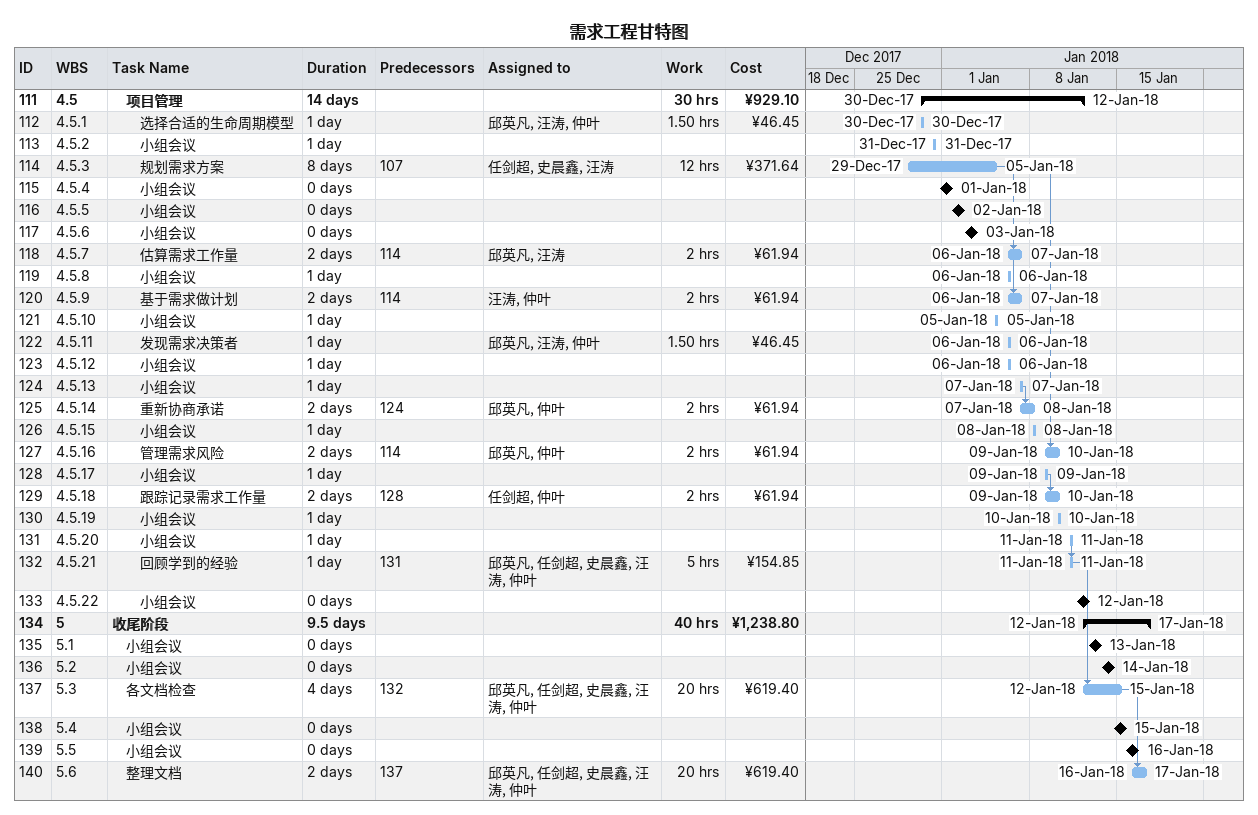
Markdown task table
需求工程甘特图

| ID | WBS | Task | Duration | Start | Finish | Predecessors | Resources | Work (h) | Cost (¥) |
|---|---|---|---|---|---|---|---|---|---|
| 111 | 4.5 | **项目管理** | 14d | 2017-12-30 | 2018-01-12 |  |  | 30 | 929.10 |
| 112 | 4.5.1 | 选择合适的生命周期模型 | 1d | 2017-12-30 | 2017-12-30 |  | 邱英凡, 汪涛, 仲叶 | 1.50 | 46.45 |
| 113 | 4.5.2 | 小组会议 | 1d | 2017-12-31 | 2017-12-31 |  |  |  |  |
| 114 | 4.5.3 | 规划需求方案 | 8d | 2017-12-29 | 2018-01-05 | 107 | 任剑超, 史晨鑫, 汪涛 | 12 | 371.64 |
| 115 | 4.5.4 | 小组会议 | 0d | 2018-01-01 | 2018-01-01 |  |  |  |  |
| 116 | 4.5.5 | 小组会议 | 0d | 2018-01-02 | 2018-01-02 |  |  |  |  |
| 117 | 4.5.6 | 小组会议 | 0d | 2018-01-03 | 2018-01-03 |  |  |  |  |
| 118 | 4.5.7 | 估算需求工作量 | 2d | 2018-01-06 | 2018-01-07 | 114 | 邱英凡, 汪涛 | 2 | 61.94 |
| 119 | 4.5.8 | 小组会议 | 1d | 2018-01-06 | 2018-01-06 |  |  |  |  |
| 120 | 4.5.9 | 基于需求做计划 | 2d | 2018-01-06 | 2018-01-07 | 114 | 汪涛, 仲叶 | 2 | 61.94 |
| 121 | 4.5.10 | 小组会议 | 1d | 2018-01-05 | 2018-01-05 |  |  |  |  |
| 122 | 4.5.11 | 发现需求决策者 | 1d | 2018-01-06 | 2018-01-06 |  | 邱英凡, 汪涛, 仲叶 | 1.50 | 46.45 |
| 123 | 4.5.12 | 小组会议 | 1d | 2018-01-06 | 2018-01-06 |  |  |  |  |
| 124 | 4.5.13 | 小组会议 | 1d | 2018-01-07 | 2018-01-07 |  |  |  |  |
| 125 | 4.5.14 | 重新协商承诺 | 2d | 2018-01-07 | 2018-01-08 | 124 | 邱英凡, 仲叶 | 2 | 61.94 |
| 126 | 4.5.15 | 小组会议 | 1d | 2018-01-08 | 2018-01-08 |  |  |  |  |
| 127 | 4.5.16 | 管理需求风险 | 2d | 2018-01-09 | 2018-01-10 | 114 | 邱英凡, 仲叶 | 2 | 61.94 |
| 128 | 4.5.17 | 小组会议 | 1d | 2018-01-09 | 2018-01-09 |  |  |  |  |
| 129 | 4.5.18 | 跟踪记录需求工作量 | 2d | 2018-01-09 | 2018-01-10 | 128 | 任剑超, 仲叶 | 2 | 61.94 |
| 130 | 4.5.19 | 小组会议 | 1d | 2018-01-10 | 2018-01-10 |  |  |  |  |
| 131 | 4.5.20 | 小组会议 | 1d | 2018-01-11 | 2018-01-11 |  |  |  |  |
| 132 | 4.5.21 | 回顾学到的经验 | 1d | 2018-01-11 | 2018-01-11 | 131 | 邱英凡, 任剑超, 史晨鑫, 汪涛, 仲叶 | 5 | 154.85 |
| 133 | 4.5.22 | 小组会议 | 0d | 2018-01-12 | 2018-01-12 |  |  |  |  |
| 134 | 5 | **收尾阶段** | 9.5d | 2018-01-12 | 2018-01-17 |  |  | 40 | 1238.80 |
| 135 | 5.1 | 小组会议 | 0d | 2018-01-13 | 2018-01-13 |  |  |  |  |
| 136 | 5.2 | 小组会议 | 0d | 2018-01-14 | 2018-01-14 |  |  |  |  |
| 137 | 5.3 | 各文档检查 | 4d | 2018-01-12 | 2018-01-15 | 132 | 邱英凡, 任剑超, 史晨鑫, 汪涛, 仲叶 | 20 | 619.40 |
| 138 | 5.4 | 小组会议 | 0d | 2018-01-15 | 2018-01-15 |  |  |  |  |
| 139 | 5.5 | 小组会议 | 0d | 2018-01-16 | 2018-01-16 |  |  |  |  |
| 140 | 5.6 | 整理文档 | 2d | 2018-01-16 | 2018-01-17 | 137 | 邱英凡, 任剑超, 史晨鑫, 汪涛, 仲叶 | 20 | 619.40 |
